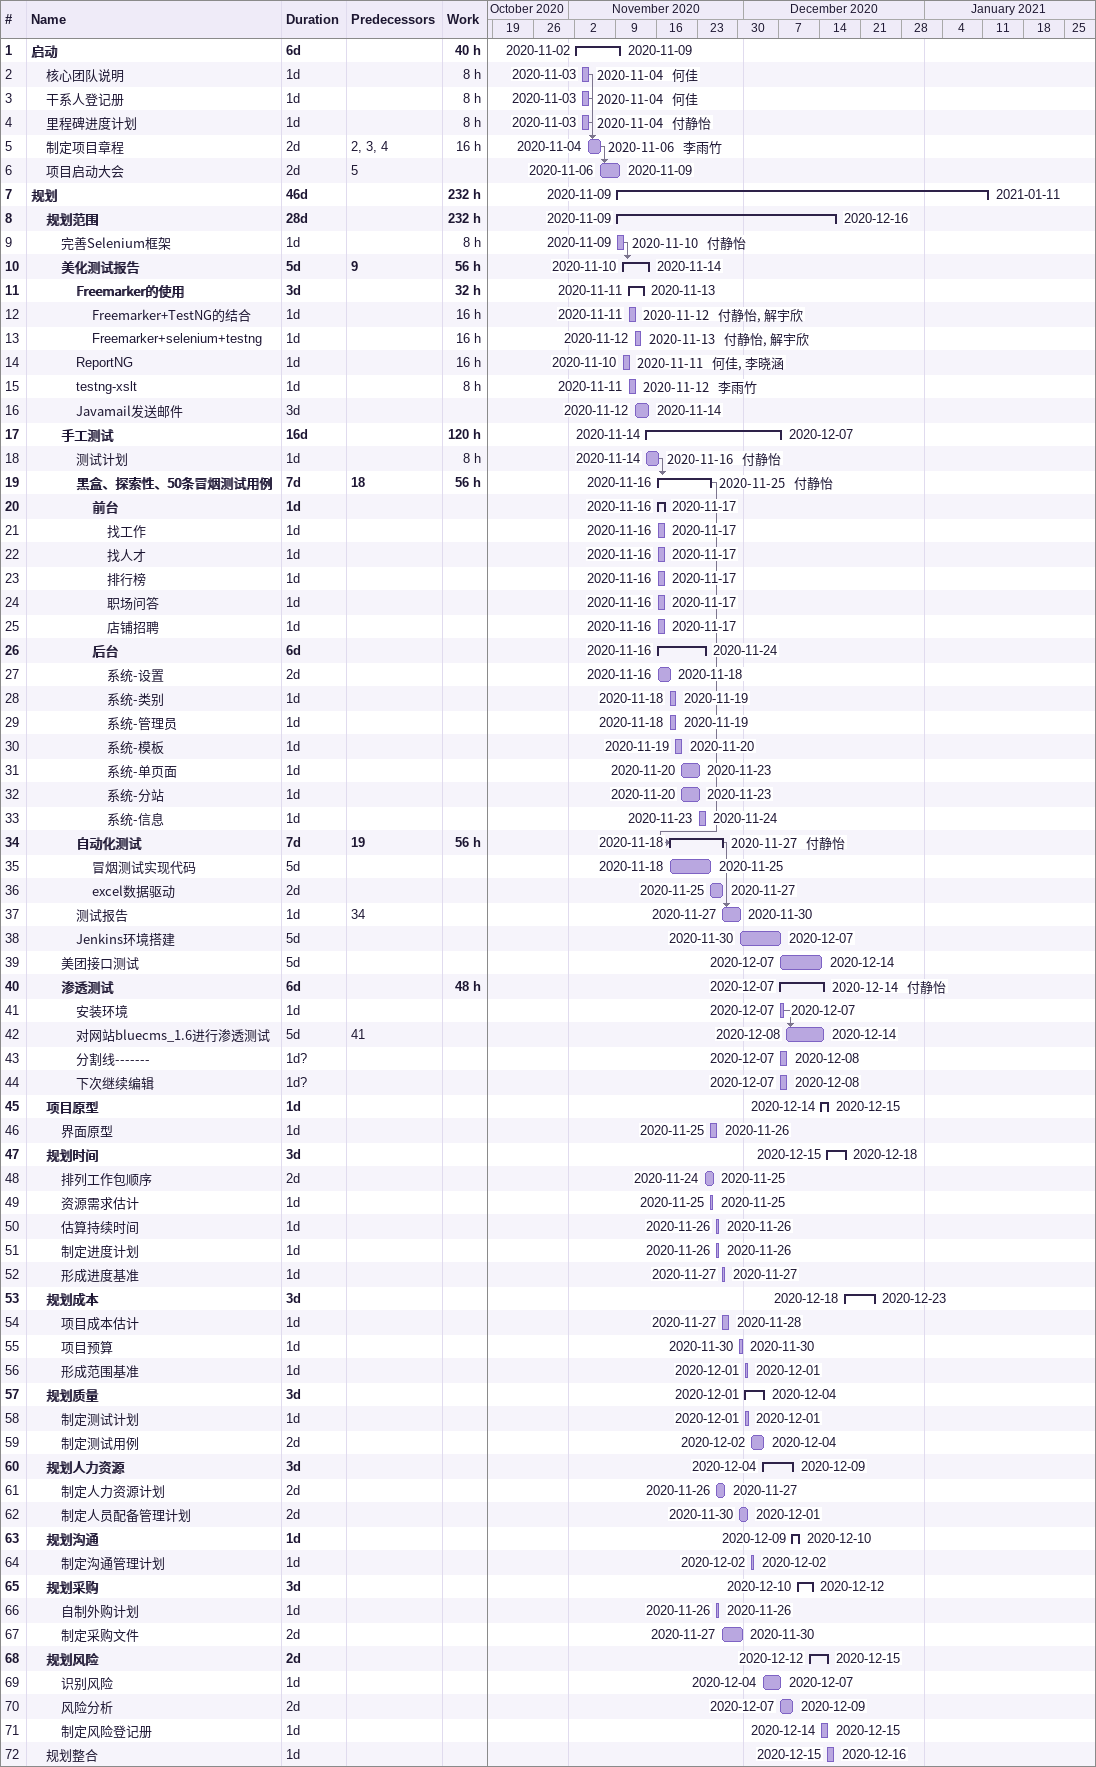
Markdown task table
| ID | Level | Task | Duration | Start | Finish | Predecessors | Resources | Work (h) |
|---|---|---|---|---|---|---|---|---|
| 1 | 1 | **启动** | 6d | 2020-11-02 | 2020-11-09 |  |  | 40 |
| 2 | 2 | 核心团队说明 | 1d | 2020-11-03 | 2020-11-04 |  | 何佳 | 8 |
| 3 | 2 | 干系人登记册 | 1d | 2020-11-03 | 2020-11-04 |  | 何佳 | 8 |
| 4 | 2 | 里程碑进度计划 | 1d | 2020-11-03 | 2020-11-04 |  | 付静怡 | 8 |
| 5 | 2 | 制定项目章程 | 2d | 2020-11-04 | 2020-11-06 | 2, 3, 4 | 李雨竹 | 16 |
| 6 | 2 | 项目启动大会 | 2d | 2020-11-06 | 2020-11-09 | 5 |  |  |
| 7 | 1 | **规划** | 46d | 2020-11-09 | 2021-01-11 |  |  | 232 |
| 8 | 2 | **规划范围** | 28d | 2020-11-09 | 2020-12-16 |  |  | 232 |
| 9 | 3 | 完善Selenium框架 | 1d | 2020-11-09 | 2020-11-10 |  | 付静怡 | 8 |
| 10 | 3 | **美化测试报告** | 5d | 2020-11-10 | 2020-11-14 | 9 |  | 56 |
| 11 | 4 | **Freemarker的使用** | 3d | 2020-11-11 | 2020-11-13 |  |  | 32 |
| 12 | 5 | Freemarker+TestNG的结合 | 1d | 2020-11-11 | 2020-11-12 |  | 付静怡, 解宇欣 | 16 |
| 13 | 5 | Freemarker+selenium+testng | 1d | 2020-11-12 | 2020-11-13 |  | 付静怡, 解宇欣 | 16 |
| 14 | 4 | ReportNG | 1d | 2020-11-10 | 2020-11-11 |  | 何佳, 李晓涵 | 16 |
| 15 | 4 | testng-xslt | 1d | 2020-11-11 | 2020-11-12 |  | 李雨竹 | 8 |
| 16 | 4 | Javamail发送邮件 | 3d | 2020-11-12 | 2020-11-14 |  |  |  |
| 17 | 3 | **手工测试** | 16d | 2020-11-14 | 2020-12-07 |  |  | 120 |
| 18 | 4 | 测试计划 | 1d | 2020-11-14 | 2020-11-16 |  | 付静怡 | 8 |
| 19 | 4 | **黑盒、探索性、50条冒烟测试用例** | 7d | 2020-11-16 | 2020-11-25 | 18 | 付静怡 | 56 |
| 20 | 5 | **前台** | 1d | 2020-11-16 | 2020-11-17 |  |  |  |
| 21 | 6 | 找工作 | 1d | 2020-11-16 | 2020-11-17 |  |  |  |
| 22 | 6 | 找人才 | 1d | 2020-11-16 | 2020-11-17 |  |  |  |
| 23 | 6 | 排行榜 | 1d | 2020-11-16 | 2020-11-17 |  |  |  |
| 24 | 6 | 职场问答 | 1d | 2020-11-16 | 2020-11-17 |  |  |  |
| 25 | 6 | 店铺招聘 | 1d | 2020-11-16 | 2020-11-17 |  |  |  |
| 26 | 5 | **后台** | 6d | 2020-11-16 | 2020-11-24 |  |  |  |
| 27 | 6 | 系统-设置 | 2d | 2020-11-16 | 2020-11-18 |  |  |  |
| 28 | 6 | 系统-类别 | 1d | 2020-11-18 | 2020-11-19 |  |  |  |
| 29 | 6 | 系统-管理员 | 1d | 2020-11-18 | 2020-11-19 |  |  |  |
| 30 | 6 | 系统-模板 | 1d | 2020-11-19 | 2020-11-20 |  |  |  |
| 31 | 6 | 系统-单页面 | 1d | 2020-11-20 | 2020-11-23 |  |  |  |
| 32 | 6 | 系统-分站 | 1d | 2020-11-20 | 2020-11-23 |  |  |  |
| 33 | 6 | 系统-信息 | 1d | 2020-11-23 | 2020-11-24 |  |  |  |
| 34 | 4 | **自动化测试** | 7d | 2020-11-18 | 2020-11-27 | 19 | 付静怡 | 56 |
| 35 | 5 | 冒烟测试实现代码 | 5d | 2020-11-18 | 2020-11-25 |  |  |  |
| 36 | 5 | excel数据驱动 | 2d | 2020-11-25 | 2020-11-27 |  |  |  |
| 37 | 4 | 测试报告 | 1d | 2020-11-27 | 2020-11-30 | 34 |  |  |
| 38 | 4 | Jenkins环境搭建 | 5d | 2020-11-30 | 2020-12-07 |  |  |  |
| 39 | 3 | 美团接口测试 | 5d | 2020-12-07 | 2020-12-14 |  |  |  |
| 40 | 3 | **渗透测试** | 6d | 2020-12-07 | 2020-12-14 |  | 付静怡 | 48 |
| 41 | 4 | 安装环境 | 1d | 2020-12-07 | 2020-12-07 |  |  |  |
| 42 | 4 | 对网站bluecms_1.6进行渗透测试 | 5d | 2020-12-08 | 2020-12-14 | 41 |  |  |
| 43 | 4 | 分割线------- | 1d? | 2020-12-07 | 2020-12-08 |  |  |  |
| 44 | 4 | 下次继续编辑 | 1d? | 2020-12-07 | 2020-12-08 |  |  |  |
| 45 | 2 | **项目原型** | 1d | 2020-12-14 | 2020-12-15 |  |  |  |
| 46 | 3 | 界面原型 | 1d | 2020-11-25 | 2020-11-26 |  |  |  |
| 47 | 2 | **规划时间** | 3d | 2020-12-15 | 2020-12-18 |  |  |  |
| 48 | 3 | 排列工作包顺序 | 2d | 2020-11-24 | 2020-11-25 |  |  |  |
| 49 | 3 | 资源需求估计 | 1d | 2020-11-25 | 2020-11-25 |  |  |  |
| 50 | 3 | 估算持续时间 | 1d | 2020-11-26 | 2020-11-26 |  |  |  |
| 51 | 3 | 制定进度计划 | 1d | 2020-11-26 | 2020-11-26 |  |  |  |
| 52 | 3 | 形成进度基准 | 1d | 2020-11-27 | 2020-11-27 |  |  |  |
| 53 | 2 | **规划成本** | 3d | 2020-12-18 | 2020-12-23 |  |  |  |
| 54 | 3 | 项目成本估计 | 1d | 2020-11-27 | 2020-11-28 |  |  |  |
| 55 | 3 | 项目预算 | 1d | 2020-11-30 | 2020-11-30 |  |  |  |
| 56 | 3 | 形成范围基准 | 1d | 2020-12-01 | 2020-12-01 |  |  |  |
| 57 | 2 | **规划质量** | 3d | 2020-12-01 | 2020-12-04 |  |  |  |
| 58 | 3 | 制定测试计划 | 1d | 2020-12-01 | 2020-12-01 |  |  |  |
| 59 | 3 | 制定测试用例 | 2d | 2020-12-02 | 2020-12-04 |  |  |  |
| 60 | 2 | **规划人力资源** | 3d | 2020-12-04 | 2020-12-09 |  |  |  |
| 61 | 3 | 制定人力资源计划 | 2d | 2020-11-26 | 2020-11-27 |  |  |  |
| 62 | 3 | 制定人员配备管理计划 | 2d | 2020-11-30 | 2020-12-01 |  |  |  |
| 63 | 2 | **规划沟通** | 1d | 2020-12-09 | 2020-12-10 |  |  |  |
| 64 | 3 | 制定沟通管理计划 | 1d | 2020-12-02 | 2020-12-02 |  |  |  |
| 65 | 2 | **规划采购** | 3d | 2020-12-10 | 2020-12-12 |  |  |  |
| 66 | 3 | 自制外购计划 | 1d | 2020-11-26 | 2020-11-26 |  |  |  |
| 67 | 3 | 制定采购文件 | 2d | 2020-11-27 | 2020-11-30 |  |  |  |
| 68 | 2 | **规划风险** | 2d | 2020-12-12 | 2020-12-15 |  |  |  |
| 69 | 3 | 识别风险 | 1d | 2020-12-04 | 2020-12-07 |  |  |  |
| 70 | 3 | 风险分析 | 2d | 2020-12-07 | 2020-12-09 |  |  |  |
| 71 | 3 | 制定风险登记册 | 1d | 2020-12-14 | 2020-12-15 |  |  |  |
| 72 | 2 | 规划整合 | 1d | 2020-12-15 | 2020-12-16 |  |  |  |
